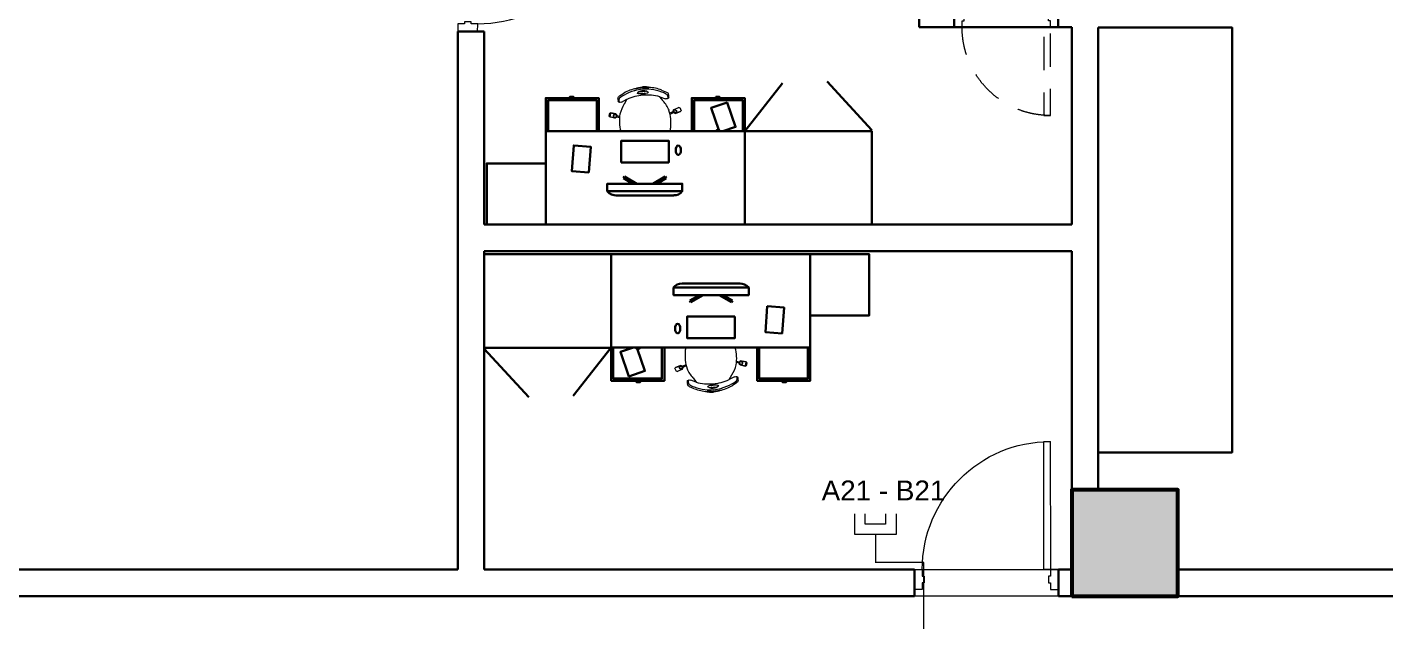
# Model space of a CAD drawing. Header units: millimetres. Extents: x 521 to 148073, y -17811 to 32040.
# Drawn here: x 29026 to 39539, y 11518 to 16118 of the extents above; entities that cross this region are included whole.
import ezdxf

# ---------------------------------------------------------------- set-up
doc = ezdxf.new("R2010")
doc.units = ezdxf.units.MM
doc.linetypes.add('DGN Style 2', pattern=[0.41784, 0.250704, -0.167136])
doc.linetypes.add('DGN Style 3', pattern=[0.584976, 0.41784, -0.167136])
for name, color, linetype, lineweight in [('nabytek', 7, 'Continuous', 30), ('OAP220', 1, 'Continuous', 30), ('OAP280', 2, 'Continuous', 53), ('OAP313', 1, 'Continuous', 0), ('OAP315', 5, 'Continuous', 0), ('RC2.', 150, 'Continuous', 20)]:
    doc.layers.add(name, color=color, linetype=linetype, lineweight=lineweight)
doc.styles.add('PDF Arial', font='arial.ttf')

# ---------------------------------------------------------------- blocks, each defined once
blk = doc.blocks.new('*U6')
at = {"layer": 'OAP315', "extrusion": (0, 0, -1), "flags": 128}
for points in [[(-0.649, 0.332), (-0.607, 0.289), (-0.643, 0.254), (-0.633, 0.243), (-0.669, 0.209), (-0.68, 0.22), (-0.716, 0.185), (-0.757, 0.229), (-0.649, 0.332)], [(0.059, -0.409), (0.025, -0.373), (0.723, 0.294), (0.757, 0.258), (0.059, -0.409)], [(0.101, -0.452), (0.059, -0.409), (0.023, -0.444), (0.013, -0.433), (-0.023, -0.467), (-0.013, -0.478), (-0.049, -0.513), (-0.008, -0.556), (0.101, -0.452)]]:
    blk.add_lwpolyline(points, close=True, dxfattribs=at)
at = {"layer": 'OAP315'}
blk.add_arc((-0.059, -0.409), 0.965, 46.3107, 136.3107, dxfattribs=at)
blk = doc.blocks.new('A900-90')
at = {"layer": 'OAP315', "rotation": 313.6892712838268}
blk.add_blockref('*U6', (0.397, 0.24), dxfattribs=at)
blk = doc.blocks.new('*U14')
at = {"layer": 'OAP313', "linetype": 'DGN Style 2', "flags": 128}
for points in [[(-0.266, 0.436), (-0.222, 0.395), (-0.188, 0.431), (-0.177, 0.421), (-0.142, 0.457), (-0.153, 0.467), (-0.119, 0.503), (-0.162, 0.545), (-0.266, 0.436)], [(0.302, -0.106), (0.258, -0.065), (0.293, -0.028), (0.282, -0.018), (0.317, 0.018), (0.328, 0.008), (0.362, 0.044), (0.405, 0.002), (0.302, -0.106)], [(-0.236, -0.51), (-0.2, -0.545), (0.258, -0.065), (0.222, -0.03), (-0.236, -0.51)]]:
    blk.add_lwpolyline(points, close=True, dxfattribs=at)
at = {"layer": 'OAP313', "linetype": 'DGN Style 2', "extrusion": (0, 0, -1)}
blk.add_arc((-0.26, -0.064), 0.666, 313.7679, 43.5275, dxfattribs=at)
blk = doc.blocks.new('AP600-90_1')
at = {"layer": 'OAP313', "linetype": 'DGN Style 2', "rotation": 313.6892711747349}
blk.add_blockref('*U14', (-0.132, 0.291), dxfattribs=at)
blk = doc.blocks.new('*U12')
at = {"layer": 'OAP220'}
for p, q in [((0.43, 0.178), (0.543, 0.013)), ((-0.217, -0.266), (-0.104, -0.431))]:
    blk.add_line(p, q, dxfattribs=at)
at = {"layer": 'OAP220', "linetype": 'DGN Style 3'}
blk.add_line((-0.158, -0.353), (0.49, 0.091), dxfattribs=at)
at = {"layer": 'OAP313', "linetype": 'DGN Style 2', "rotation": 304.477440899856}
blk.add_blockref('AP600-90_1', (-0.217, -0.266), dxfattribs=at)
blk = doc.blocks.new('AP600-90')
at = {"layer": 'OAP220', "rotation": 55.52255910014399}
blk.add_blockref('*U12', (-0.097, 0.33), dxfattribs=at)

msp = doc.modelspace()

# ---------------------------------------------------------------- linework, layer by layer
at = {"layer": 'nabytek'}
for p, q in [((34583, 15311), (34876, 15684)), ((35566, 15320), (35220, 15696)), ((33541, 15452), (33535, 15426)), ((33651, 14960), (33644, 14947)), ((33644, 14947), (33717, 14904)), ((33747, 14904), (33651, 14960)), ((33870, 14904), (33966, 14960)), ((33974, 14947), (33901, 14904)), ((33966, 14960), (33974, 14947)), ((34034, 14814), (33585, 14814)), ((34097, 14131), (34546, 14131)), ((34158, 13999), (34231, 14042)), ((34165, 13986), (34158, 13999)), ((34261, 14042), (34165, 13986)), ((34384, 14042), (34481, 13986)), ((34488, 13999), (34415, 14042)), ((34481, 13986), (34488, 13999)), ((32565, 13626), (32911, 13250)), ((33549, 13635), (33255, 13262)), ((34591, 13494), (34597, 13520))]:
    msp.add_line(p, q, dxfattribs=at)
for points in [[(37319, 16115), (38356, 16115), (38356, 12823), (37319, 12823)], [(33452, 15311), (33041, 15311), (33041, 15568), (33452, 15568)], [(33257, 15568), (33228, 15568), (33228, 15577), (33257, 15577)], [(34583, 15311), (34172, 15311), (34172, 15568), (34583, 15568)], [(34388, 15568), (34359, 15568), (34359, 15577), (34388, 15577)], [(33436, 15311), (33060, 15311), (33060, 15551), (33436, 15551)], [(34567, 15311), (34190, 15311), (34190, 15551), (34567, 15551)], [(34583, 14588), (33041, 14588), (33041, 15311), (34583, 15311)], [(34389, 15311), (34363, 15311), (34363, 15319), (34389, 15319)], [(34583, 14588), (34583, 15313), (35566, 15313), (35566, 14588)], [(33375, 14991), (33244, 15001), (33259, 15201), (33390, 15191)], [(33626, 15070), (33626, 15238), (33994, 15238), (33994, 15070)], [(33041, 14588), (32585, 14588), (32585, 15062), (33041, 15062)], [(33518, 14846), (33518, 14904), (34099, 14904), (34099, 14846)], [(33549, 14358), (33549, 13633), (32565, 13633), (32565, 14358)], [(33549, 14358), (35090, 14358), (35090, 13635), (33549, 13635)], [(35090, 14358), (35546, 14358), (35546, 13884), (35090, 13884)], [(34614, 14100), (34614, 14042), (34032, 14042), (34032, 14100)], [(34757, 13955), (34887, 13945), (34872, 13745), (34742, 13755)], [(34505, 13876), (34505, 13708), (34137, 13708), (34137, 13876)], [(33549, 13635), (33960, 13635), (33960, 13378), (33549, 13378)], [(33564, 13635), (33941, 13635), (33941, 13395), (33564, 13395)], [(33742, 13635), (33768, 13635), (33768, 13627), (33742, 13627)], [(34679, 13635), (35090, 13635), (35090, 13378), (34679, 13378)], [(34695, 13635), (35072, 13635), (35072, 13395), (34695, 13395)], [(33743, 13378), (33773, 13378), (33773, 13368), (33743, 13368)], [(34874, 13378), (34904, 13378), (34904, 13368), (34874, 13368)]]:
    msp.add_lwpolyline(points, close=True, dxfattribs=at)
at = {"layer": 'nabytek', "lineweight": 13}
for points in [[(33600, 15567), (33605, 15578), (33612, 15585), (33647, 15607)], [(33600, 15567), (33605, 15578), (33612, 15585), (33647, 15607)], [(33728, 15640), (33742, 15643)], [(33728, 15640), (33742, 15643)], [(33742, 15643), (33791, 15651), (33840, 15651)], [(33742, 15643), (33791, 15651)], [(33742, 15643), (33791, 15651), (33840, 15651)], [(33742, 15643), (33791, 15651)], [(33755, 15611), (33762, 15616), (33755, 15611), (33753, 15605)], [(33774, 15600), (33759, 15601), (33753, 15605), (33755, 15611), (33762, 15616)], [(33755, 15611), (33762, 15616), (33755, 15611), (33753, 15605)], [(33774, 15600), (33759, 15601), (33753, 15605), (33755, 15611), (33762, 15616)], [(33774, 15600), (33759, 15601)], [(33774, 15600), (33759, 15601)], [(33793, 15617), (33762, 15616)], [(33793, 15617), (33762, 15616)], [(33815, 15603), (33795, 15601), (33774, 15600)], [(33815, 15603), (33795, 15601), (33774, 15600)], [(33774, 15600), (33795, 15601)], [(33774, 15600), (33795, 15601)], [(33780, 15616), (33780, 15622)], [(33784, 15616), (33787, 15623), (33790, 15624), (33808, 15618)], [(33791, 15651), (33840, 15651)], [(33791, 15651), (33840, 15651)], [(33825, 15621), (33793, 15617)], [(33825, 15621), (33793, 15617)], [(33795, 15601), (33815, 15603)], [(33795, 15601), (33815, 15603)], [(33807, 15624), (33810, 15618)], [(33810, 15624), (33810, 15618)], [(33814, 15619), (33813, 15623)], [(33825, 15621), (33832, 15617), (33835, 15612), (33830, 15606), (33815, 15603)], [(33825, 15621), (33832, 15617), (33835, 15612), (33830, 15606), (33815, 15603)], [(33830, 15606), (33815, 15603)], [(33830, 15606), (33815, 15603)], [(33835, 15612), (33830, 15606), (33835, 15612), (33832, 15617)], [(33835, 15612), (33830, 15606), (33835, 15612), (33832, 15617)], [(33854, 15650), (33854, 15650)], [(33854, 15650), (33854, 15650)], [(33924, 15579), (33968, 15563)], [(33950, 15546), (33924, 15579)], [(33924, 15579), (33968, 15563)], [(33950, 15546), (33924, 15579)], [(33939, 15630), (33977, 15613), (33986, 15608), (33992, 15598)], [(33939, 15630), (33977, 15613), (33986, 15608), (33992, 15598)], [(33980, 15562), (33968, 15563)], [(33980, 15562), (33968, 15563)], [(33986, 15567), (33982, 15562)], [(33986, 15567), (33982, 15562)], [(33615, 15534), (33610, 15538)], [(33615, 15534), (33610, 15538)], [(33629, 15537), (33617, 15534)], [(33629, 15537), (33617, 15534)], [(33629, 15537), (33670, 15559)], [(33629, 15537), (33670, 15559)], [(33670, 15559), (33650, 15522)], [(33670, 15559), (33650, 15522)], [(34002, 15453), (34028, 15464)], [(34004, 15444), (34031, 15456)], [(34034, 15480), (34071, 15495), (34029, 15474)], [(34029, 15474), (34030, 15472), (34035, 15461), (34039, 15449)], [(34047, 15449), (34084, 15464), (34039, 15449)], [(34071, 15495), (34074, 15495), (34076, 15493)], [(34079, 15495), (34089, 15470)], [(33576, 15412), (33537, 15422), (33584, 15414)], [(33541, 15452), (33542, 15454), (33545, 15454)], [(33584, 15445), (33545, 15454), (33590, 15440)], [(33580, 15415), (33579, 15413), (33576, 15412)], [(33590, 15440), (33589, 15438), (33586, 15426), (33584, 15414)], [(33612, 15416), (33590, 15422)], [(33613, 15425), (33592, 15430)], [(34047, 15449), (34044, 15449), (34042, 15451)], [(34053, 13451), (34042, 13476)], [(34085, 13497), (34047, 13482), (34092, 13496)], [(34097, 13466), (34060, 13451), (34102, 13471)], [(34085, 13497), (34087, 13497), (34089, 13495)], [(34102, 13471), (34101, 13474), (34097, 13485), (34092, 13496)], [(34128, 13502), (34100, 13490)], [(34130, 13493), (34103, 13482)], [(34518, 13521), (34539, 13516)], [(34519, 13529), (34541, 13524)], [(34542, 13505), (34542, 13508), (34545, 13520), (34548, 13532)], [(34547, 13501), (34587, 13491), (34542, 13505)], [(34555, 13533), (34594, 13524), (34548, 13532)], [(34551, 13531), (34552, 13533), (34555, 13533)], [(34591, 13494), (34589, 13492), (34587, 13491)], [(34060, 13451), (34057, 13451), (34056, 13452)], [(34145, 13379), (34149, 13383)], [(34145, 13379), (34149, 13383)], [(34151, 13384), (34164, 13383)], [(34151, 13384), (34164, 13383)], [(34207, 13367), (34164, 13383)], [(34207, 13367), (34164, 13383)], [(34182, 13400), (34207, 13367)], [(34182, 13400), (34207, 13367)], [(34461, 13387), (34482, 13423)], [(34461, 13387), (34482, 13423)], [(34502, 13409), (34461, 13387)], [(34502, 13409), (34461, 13387)], [(34531, 13379), (34526, 13368), (34519, 13361), (34484, 13338)], [(34531, 13379), (34526, 13368), (34519, 13361), (34484, 13338)], [(34502, 13409), (34514, 13412)], [(34502, 13409), (34514, 13412)], [(34517, 13412), (34521, 13408)], [(34517, 13412), (34521, 13408)], [(34192, 13316), (34154, 13332), (34146, 13338), (34139, 13348)], [(34192, 13316), (34154, 13332), (34146, 13338), (34139, 13348)], [(34277, 13296), (34277, 13296)], [(34277, 13296), (34277, 13296)], [(34389, 13302), (34341, 13295), (34291, 13295)], [(34389, 13302), (34341, 13295), (34291, 13295)], [(34341, 13295), (34291, 13295)], [(34341, 13295), (34291, 13295)], [(34306, 13325), (34300, 13329), (34296, 13334), (34301, 13339), (34316, 13343)], [(34306, 13325), (34300, 13329), (34296, 13334), (34301, 13339), (34316, 13343)], [(34296, 13334), (34301, 13339), (34296, 13334), (34300, 13329)], [(34296, 13334), (34301, 13339), (34296, 13334), (34300, 13329)], [(34301, 13339), (34316, 13343)], [(34301, 13339), (34316, 13343)], [(34306, 13325), (34338, 13329)], [(34306, 13325), (34338, 13329)], [(34316, 13343), (34337, 13345), (34357, 13346)], [(34316, 13343), (34337, 13345), (34357, 13346)], [(34337, 13345), (34316, 13343)], [(34337, 13345), (34316, 13343)], [(34318, 13327), (34318, 13323)], [(34324, 13322), (34321, 13327)], [(34321, 13322), (34321, 13327)], [(34348, 13330), (34345, 13322), (34341, 13322), (34323, 13328)], [(34357, 13346), (34337, 13345)], [(34357, 13346), (34337, 13345)], [(34338, 13329), (34370, 13330)], [(34338, 13329), (34370, 13330)], [(34389, 13302), (34341, 13295)], [(34389, 13302), (34341, 13295)], [(34351, 13330), (34352, 13324)], [(34357, 13346), (34373, 13345)], [(34357, 13346), (34373, 13345), (34378, 13340), (34376, 13335), (34370, 13330)], [(34357, 13346), (34373, 13345)], [(34357, 13346), (34373, 13345), (34378, 13340), (34376, 13335), (34370, 13330)], [(34376, 13335), (34370, 13330), (34376, 13335), (34378, 13340)], [(34376, 13335), (34370, 13330), (34376, 13335), (34378, 13340)], [(34403, 13306), (34389, 13302)], [(34403, 13306), (34389, 13302)]]:
    msp.add_lwpolyline(points, dxfattribs=at)
at = {"layer": 'nabytek'}
for points in [[(34382, 15319), (34322, 15492), (34446, 15534), (34511, 15345), (34412, 15311)], [(33750, 13627), (33809, 13454), (33686, 13411), (33620, 13601), (33720, 13635)]]:
    msp.add_lwpolyline(points, dxfattribs=at)
at = {"layer": 'nabytek', "lineweight": 13}
for centre, radius, start, end in [((33653, 15558), 53.2, 170.3322, 195.1518), ((33653, 15558), 53.2, 170.3322, 195.1518), ((33630, 15553), 22.1, 137.1546, 176.3375), ((33630, 15553), 22.1, 137.1546, 176.3375), ((33630, 15553), 22.1, 137.1546, 176.3375), ((33630, 15553), 22.1, 137.1546, 176.3375), ((33742, 15422), 194, 118.794, 131.4214), ((33742, 15422), 194, 118.794, 131.4214), ((33742, 15422), 194, 118.794, 131.4214), ((33742, 15422), 194, 118.794, 131.4214), ((33820, 15296), 356, 102.6255, 118.9984), ((33820, 15296), 356, 102.6255, 118.9984), ((33820, 15294), 344, 105.6034, 119.9223), ((33820, 15294), 344, 105.6034, 119.9223), ((33820, 15294), 344, 105.6034, 119.9223), ((33820, 15294), 344, 105.6034, 119.9223), ((33823, 15224), 368, 94.3791, 114.6532), ((33823, 15224), 368, 94.3791, 114.6532), ((33823, 15224), 368, 94.3791, 114.6532), ((33823, 15224), 368, 94.3791, 114.6532), ((33817, 15311), 327, 94.3529, 105.7986), ((33817, 15311), 327, 94.3529, 105.7986), ((33817, 15311), 327, 94.3529, 105.7986), ((33817, 15311), 327, 94.3529, 105.7986), ((33800, 15534), 90.8, 94.721, 115.2388), ((33800, 15534), 90.8, 94.721, 115.2388), ((33806, 15467), 189, 75.3185, 94.7441), ((33806, 15467), 189, 75.3185, 94.7441), ((33817, 15311), 327, 83.0467, 94.4922), ((33817, 15311), 327, 83.0467, 94.4922), ((33817, 15311), 327, 83.0467, 94.4922), ((33817, 15311), 327, 83.0467, 94.4922), ((33799, 15534), 90.8, 73.6066, 94.1247), ((33799, 15534), 90.8, 73.6066, 94.1247), ((33824, 15224), 368, 74.192, 94.4662), ((33824, 15224), 368, 74.192, 94.4662), ((33824, 15224), 368, 74.192, 94.4662), ((33824, 15224), 368, 74.192, 94.4662), ((33817, 15296), 356, 69.8467, 86.2196), ((33817, 15296), 356, 69.8467, 86.2196), ((33817, 15294), 344, 68.9229, 83.2418), ((33817, 15294), 344, 68.9229, 83.2418), ((33817, 15294), 344, 68.9229, 83.2418), ((33817, 15294), 344, 68.9229, 83.2418), ((33874, 15432), 194, 57.4248, 70.0501), ((33874, 15432), 194, 57.4248, 70.0501), ((33874, 15432), 194, 57.4248, 70.0501), ((33874, 15432), 194, 57.4248, 70.0501), ((33965, 15579), 22.1, 12.5077, 51.6906), ((33965, 15579), 22.1, 12.5077, 51.6906), ((33965, 15579), 22.1, 12.5077, 51.6906), ((33965, 15579), 22.1, 12.5077, 51.6906), ((33963, 15575), 25.2, 340.9045, 19.3357), ((33963, 15575), 25.2, 340.9045, 19.3357), ((33963, 15575), 25.2, 340.9045, 19.3357), ((33963, 15575), 25.2, 340.9045, 19.3357), ((33942, 15581), 53.2, 353.6868, 18.5143), ((33942, 15581), 53.2, 353.6868, 18.5143), ((33633, 15550), 25.2, 169.5095, 207.9407), ((33633, 15550), 25.2, 169.5095, 207.9407), ((33633, 15550), 25.2, 169.5095, 207.9407), ((33633, 15550), 25.2, 169.5095, 207.9407), ((33883, 15373), 277, 147.339, 165.0494), ((33883, 15373), 277, 147.339, 165.0494), ((33743, 15362), 277, 23.7964, 41.5067), ((33743, 15362), 277, 23.7964, 41.5067), ((33682, 15373), 329, 354.2916, 17.7947), ((33682, 15373), 329, 354.2916, 17.7947), ((33941, 15393), 329, 171.0504, 194.5536), ((33941, 15393), 329, 171.0504, 194.5536), ((33835, 15353), 175, 344.969, 355.8878), ((33835, 15353), 175, 344.969, 355.8878), ((34449, 13572), 329, 174.2916, 197.7947), ((34449, 13572), 329, 174.2916, 197.7947), ((34296, 13593), 175, 164.969, 175.8878), ((34296, 13593), 175, 164.969, 175.8878), ((34191, 13552), 329, 351.0504, 14.5536), ((34191, 13552), 329, 351.0504, 14.5536), ((34389, 13583), 277, 203.7964, 221.5067), ((34389, 13583), 277, 203.7964, 221.5067), ((34249, 13573), 277, 327.339, 345.0494), ((34249, 13573), 277, 327.339, 345.0494), ((34190, 13365), 53.2, 173.6868, 198.5143), ((34190, 13365), 53.2, 173.6868, 198.5143), ((34169, 13371), 25.2, 160.9045, 199.3357), ((34169, 13371), 25.2, 160.9045, 199.3357), ((34169, 13371), 25.2, 160.9045, 199.3357), ((34169, 13371), 25.2, 160.9045, 199.3357), ((34167, 13367), 22.1, 192.5077, 231.6906), ((34167, 13367), 22.1, 192.5077, 231.6906), ((34167, 13367), 22.1, 192.5077, 231.6906), ((34167, 13367), 22.1, 192.5077, 231.6906), ((34307, 13721), 368, 254.192, 274.4662), ((34307, 13721), 368, 254.192, 274.4662), ((34307, 13721), 368, 254.192, 274.4662), ((34307, 13721), 368, 254.192, 274.4662), ((34308, 13721), 368, 274.3791, 294.6532), ((34308, 13721), 368, 274.3791, 294.6532), ((34308, 13721), 368, 274.3791, 294.6532), ((34308, 13721), 368, 274.3791, 294.6532), ((34311, 13652), 344, 285.6034, 299.9223), ((34311, 13652), 344, 285.6034, 299.9223), ((34311, 13652), 344, 285.6034, 299.9223), ((34311, 13652), 344, 285.6034, 299.9223), ((34389, 13523), 194, 298.794, 311.4214), ((34389, 13523), 194, 298.794, 311.4214), ((34389, 13523), 194, 298.794, 311.4214), ((34389, 13523), 194, 298.794, 311.4214), ((34502, 13393), 22.1, 317.1546, 356.3375), ((34502, 13393), 22.1, 317.1546, 356.3375), ((34502, 13393), 22.1, 317.1546, 356.3375), ((34502, 13393), 22.1, 317.1546, 356.3375), ((34499, 13396), 25.2, 349.5095, 27.9407), ((34499, 13396), 25.2, 349.5095, 27.9407), ((34499, 13396), 25.2, 349.5095, 27.9407), ((34499, 13396), 25.2, 349.5095, 27.9407), ((34479, 13387), 53.2, 350.3322, 15.1518), ((34479, 13387), 53.2, 350.3322, 15.1518), ((34257, 13513), 194, 237.4248, 250.0501), ((34257, 13513), 194, 237.4248, 250.0501), ((34257, 13513), 194, 237.4248, 250.0501), ((34257, 13513), 194, 237.4248, 250.0501), ((34315, 13652), 344, 248.9229, 263.2418), ((34315, 13652), 344, 248.9229, 263.2418), ((34315, 13652), 344, 248.9229, 263.2418), ((34315, 13652), 344, 248.9229, 263.2418), ((34315, 13650), 356, 249.8467, 266.2196), ((34315, 13650), 356, 249.8467, 266.2196), ((34314, 13635), 327, 263.0467, 274.4922), ((34314, 13635), 327, 263.0467, 274.4922), ((34314, 13635), 327, 263.0467, 274.4922), ((34314, 13635), 327, 263.0467, 274.4922), ((34325, 13479), 189, 255.3185, 274.7441), ((34325, 13479), 189, 255.3185, 274.7441), ((34332, 13412), 90.8, 253.6066, 274.1247), ((34332, 13412), 90.8, 253.6066, 274.1247), ((34331, 13412), 90.8, 274.721, 295.2388), ((34331, 13412), 90.8, 274.721, 295.2388), ((34315, 13635), 327, 274.3529, 285.7986), ((34315, 13635), 327, 274.3529, 285.7986), ((34315, 13635), 327, 274.3529, 285.7986), ((34315, 13635), 327, 274.3529, 285.7986), ((34312, 13650), 356, 282.6255, 298.9984), ((34312, 13650), 356, 282.6255, 298.9984)]:
    msp.add_arc(centre, radius, start, end, dxfattribs=at)
at = {"layer": 'nabytek'}
for centre, radius, start, end in [((33588, 14907), 92.7, 221.0903, 271.6783), ((34039, 14887), 72.3, 265.6855, 326.0418), ((34092, 14059), 72.3, 85.6855, 146.0418), ((34544, 14039), 92.7, 41.0903, 91.6783)]:
    msp.add_arc(centre, radius, start, end, dxfattribs=at)
for centre, major_axis in [((34068, 15164), (0, 36.8)), ((34063, 13782), (0, -36.8))]:
    msp.add_ellipse(centre, major_axis=major_axis, ratio=0.550267, dxfattribs=at)
at = {"layer": 'nabytek', "lineweight": 13}
for points in [[(33742, 15643), (33748, 15649), (33769, 15654), (33790, 15655)], [(33742, 15643), (33748, 15649), (33769, 15654), (33790, 15655)], [(33986, 15567), (33986, 15564), (33983, 15562), (33980, 15562)], [(33986, 15567), (33986, 15564), (33983, 15562), (33980, 15562)], [(33994, 15575), (33993, 15569), (33988, 15564), (33982, 15562)], [(33994, 15575), (33993, 15569), (33988, 15564), (33982, 15562)], [(33615, 15534), (33609, 15534), (33603, 15539), (33601, 15544)], [(33615, 15534), (33609, 15534), (33603, 15539), (33601, 15544)], [(33617, 15534), (33614, 15534), (33611, 15535), (33610, 15538)], [(33617, 15534), (33614, 15534), (33611, 15535), (33610, 15538)], [(34032, 15459), (34027, 15470), (34034, 15479), (34040, 15478)], [(34028, 15464), (34031, 15477), (34032, 15480), (34034, 15480)], [(34043, 15451), (34036, 15450), (34028, 15457), (34028, 15464)], [(34030, 15462), (34029, 15468), (34033, 15475), (34038, 15476)], [(34047, 15455), (34042, 15452), (34034, 15454), (34032, 15459)], [(34038, 15476), (34043, 15478), (34051, 15474), (34052, 15469)], [(34040, 15478), (34047, 15480), (34055, 15473), (34055, 15466)], [(34055, 15466), (34056, 15459), (34049, 15451), (34043, 15451)], [(34052, 15469), (34055, 15464), (34052, 15457), (34047, 15455)], [(34086, 15468), (34087, 15467), (34086, 15464), (34084, 15464)], [(33537, 15422), (33535, 15422), (33534, 15424), (33535, 15426)], [(33565, 15428), (33564, 15435), (33571, 15443), (33578, 15443)], [(33580, 15416), (33573, 15415), (33565, 15421), (33565, 15428)], [(33575, 15418), (33570, 15419), (33566, 15427), (33568, 15432)], [(33568, 15432), (33569, 15437), (33575, 15442), (33581, 15440)], [(33589, 15425), (33588, 15420), (33580, 15416), (33575, 15418)], [(33578, 15443), (33584, 15444), (33593, 15437), (33592, 15430)], [(33592, 15430), (33594, 15424), (33587, 15416), (33580, 15416)], [(33581, 15440), (33586, 15440), (33591, 15434), (33590, 15428)], [(33584, 15445), (33586, 15445), (33587, 15443), (33587, 15441)], [(34046, 13477), (34045, 13479), (34046, 13481), (34047, 13482)], [(34076, 13480), (34075, 13486), (34082, 13494), (34089, 13494)], [(34091, 13467), (34084, 13466), (34076, 13473), (34076, 13480)], [(34079, 13477), (34077, 13481), (34080, 13489), (34085, 13491)], [(34093, 13470), (34088, 13468), (34081, 13471), (34079, 13477)], [(34085, 13491), (34089, 13494), (34097, 13492), (34100, 13487)], [(34089, 13494), (34095, 13495), (34104, 13489), (34103, 13482)], [(34100, 13487), (34105, 13475), (34098, 13467), (34091, 13467)], [(34101, 13483), (34103, 13478), (34099, 13471), (34093, 13470)], [(34103, 13482), (34100, 13469), (34099, 13466), (34097, 13466)], [(34539, 13516), (34538, 13522), (34545, 13530), (34551, 13530)], [(34554, 13503), (34547, 13502), (34539, 13509), (34539, 13516)], [(34551, 13505), (34545, 13506), (34540, 13512), (34541, 13517)], [(34542, 13521), (34544, 13526), (34551, 13530), (34556, 13528)], [(34547, 13501), (34546, 13501), (34544, 13503), (34545, 13505)], [(34551, 13530), (34558, 13531), (34566, 13524), (34566, 13518)], [(34564, 13514), (34563, 13509), (34556, 13504), (34551, 13505)], [(34566, 13518), (34567, 13511), (34560, 13503), (34554, 13503)], [(34556, 13528), (34561, 13526), (34565, 13519), (34564, 13514)], [(34594, 13524), (34596, 13524), (34597, 13522), (34597, 13520)], [(34137, 13371), (34138, 13377), (34143, 13382), (34149, 13383)], [(34137, 13371), (34138, 13377), (34143, 13382), (34149, 13383)], [(34145, 13379), (34146, 13381), (34148, 13384), (34151, 13384)], [(34145, 13379), (34146, 13381), (34148, 13384), (34151, 13384)], [(34514, 13412), (34517, 13412), (34520, 13410), (34521, 13408)], [(34514, 13412), (34517, 13412), (34520, 13410), (34521, 13408)], [(34517, 13412), (34522, 13411), (34528, 13407), (34530, 13401)], [(34517, 13412), (34522, 13411), (34528, 13407), (34530, 13401)], [(34389, 13302), (34384, 13297), (34362, 13292), (34341, 13290)], [(34389, 13302), (34384, 13297), (34362, 13292), (34341, 13290)]]:
    msp.add_open_spline(points, degree=3, dxfattribs=at)
at = {"layer": 'OAP220'}
for p, q in [((35932, 17301), (35932, 16117)), ((35932, 16117), (36204, 16117)), ((37011, 16117), (36204, 16117)), ((37114, 16117), (37011, 16117)), ((37114, 16117), (37114, 14588)), ((37319, 12532), (37319, 16115)), ((37319, 12532), (37319, 16115)), ((32360, 16083), (32360, 11915)), ((32565, 16083), (32565, 14588)), ((32565, 14588), (37114, 14588)), ((32585, 14588), (35566, 14588)), ((32565, 14382), (37114, 14382)), ((32565, 14382), (32565, 11915)), ((35546, 14358), (32565, 14358)), ((37114, 14382), (37114, 12532)), ((37114, 14382), (37114, 12532)), ((25447, 11915), (32360, 11915)), ((32565, 11915), (35896, 11915)), ((37011, 11915), (37114, 11915)), ((40660, 11915), (37936, 11915)), ((23289, 11709), (35896, 11709)), ((37011, 11709), (37114, 11709)), ((46057, 11709), (37936, 11709))]:
    msp.add_line(p, q, dxfattribs=at)
at = {"layer": 'OAP220', "flags": 128}
for points in [[(32565, 16083), (32360, 16083)], [(32565, 16083), (32360, 16083)], [(35896, 11915), (35896, 11709)], [(35896, 11915), (35896, 11709)], [(37011, 11915), (37011, 11709)], [(37011, 11915), (37011, 11709)]]:
    msp.add_lwpolyline(points, dxfattribs=at)
at = {"layer": 'OAP280', "flags": 128}
msp.add_lwpolyline([(37114, 11709), (37936, 11709), (37936, 12532), (37114, 12532), (37114, 11709)], close=True, dxfattribs=at)
msp.add_lwpolyline([(37114, 11709), (37936, 11709), (37936, 12532), (37114, 12532), (37114, 11709)], close=True, dxfattribs=at)
at = {"layer": 'OAP280'}
msp.add_solid([(37936, 11709), (37114, 11709), (37936, 12532), (37114, 12532)], dxfattribs=at)
msp.add_solid([(37936, 11709), (37114, 11709), (37936, 12532), (37114, 12532)], dxfattribs=at)
at = {"layer": 'OAP315', "flags": 128}
msp.add_lwpolyline([(35896, 11709), (35896, 11915), (37011, 11915), (37011, 11709), (35896, 11709)], close=True, dxfattribs=at)
at = {"layer": 'RC2.'}
for p, q in [((35434, 12186), (35434, 12346)), ((35516, 12268), (35516, 12346)), ((35672, 12346), (35672, 12268)), ((35754, 12346), (35754, 12186)), ((35672, 12268), (35516, 12268)), ((35754, 12186), (35434, 12186)), ((35594, 12186), (35594, 11972)), ((35970, 11971), (35592, 11971)), ((35970, 9812), (35970, 11971))]:
    msp.add_line(p, q, dxfattribs=at)

# ---------------------------------------------------------------- block references
at = {"layer": 'OAP220', "extrusion": (0, 0, -1), "xscale": -1027.900945623324, "yscale": 1027.900945623324, "zscale": 1027.900945623324, "rotation": 269.9999999999761}
msp.add_blockref('AP600-90', (-37011, 16117), dxfattribs=at)
at = {"layer": 'OAP315', "extrusion": (0, 0, -1), "xscale": -1027.900945623324, "yscale": 1027.900945623324, "zscale": 1027.900945623324, "rotation": 90}
msp.add_blockref('A900-90', (-32514, 17198), dxfattribs=at)
at = {"layer": 'OAP315', "xscale": -1027.900945623324, "yscale": 1027.900945623324, "zscale": 1027.900945623324}
msp.add_blockref('A900-90', (37011, 11915), dxfattribs=at)

# ---------------------------------------------------------------- texts
at = {"layer": 'RC2.', "insert": (35178, 12605), "char_height": 154.2, "attachment_point": 1, "style": 'PDF Arial'}
msp.add_mtext_dynamic_manual_height_columns('A21 - B21', width=6638.31, gutter_width=12.8, heights=[157], dxfattribs=at)

doc.saveas('drawing.dxf')
